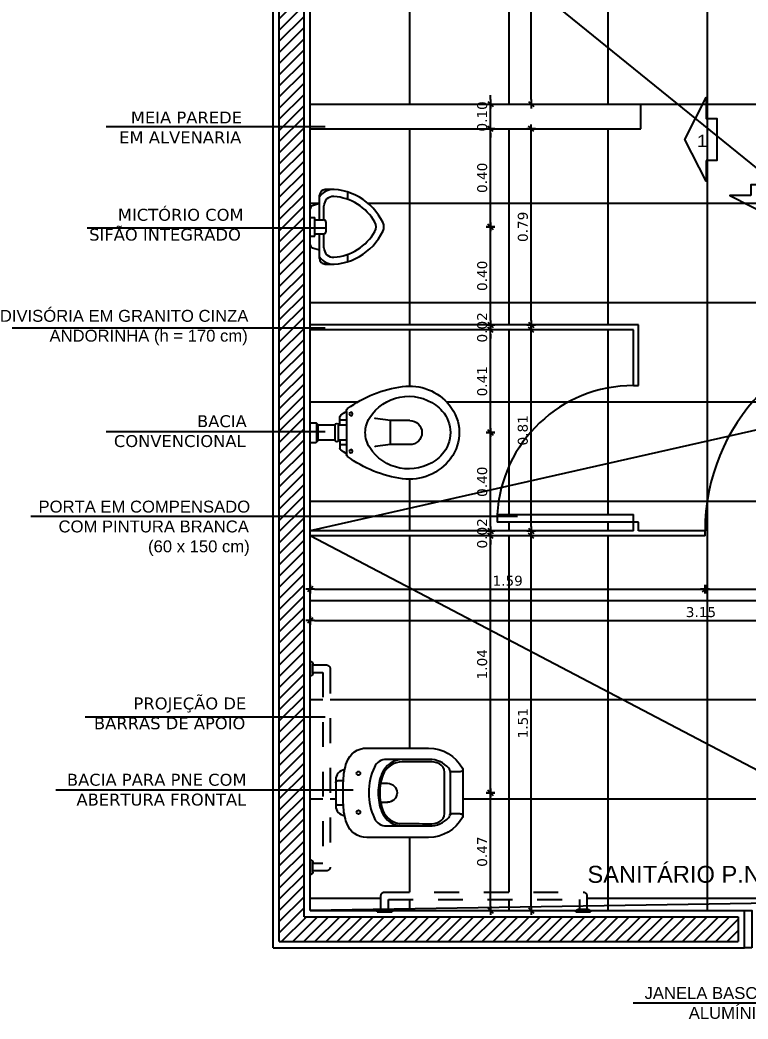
# Model space of a CAD drawing. Extents: x -36 to 357, y 137 to 237.
# Drawn here: x 7.389 to 10.324, y 207.083 to 211.108 of the extents above; entities that cross this region are included whole.
import ezdxf

# ---------------------------------------------------------------- set-up
doc = ezdxf.new("R2010")
doc.units = 0
doc.header["$LTSCALE"] = 0.01
doc.linetypes.add('CONTINU', pattern=[0])
doc.linetypes.add('HIDDEN2', pattern=[0.1875, 0.125, -0.0625])
doc.layers.get('0').update_dxf_attribs({"linetype": 'CONTINUOUS'})
doc.layers.get('DEFPOINTS').update_dxf_attribs({"linetype": 'CONTINUOUS'})
for name, color, linetype in [('01', 1, 'CONTINUOUS'), ('252', 252, 'CONTINUOUS'), ('A-ALV', 6, 'CONTINUOUS'), ('A-PAREDE', 5, 'CONTINUOUS'), ('AR-DIV', 3, 'CONTINUOUS'), ('AR-SAN-01', 1, 'CONTINUOUS'), ('ARQ-CTA-1_025', 1, 'CONTINUOUS'), ('ARQ-EQP-VISTA', 1, 'CONTINUOUS'), ('ARQ-ESQ-VISTA1', 2, 'CONTINUOUS'), ('ARQ-MOB-VISTA', 1, 'CONTINU'), ('ARQ-SMB-1_025', 1, 'CONTINUOUS'), ('ARQ-TXT-1_025', 2, 'CONTINUOUS'), ('ARQ-TXT-1_050', 2, 'CONTINUOUS'), ('ARQ-TXT-1_075', 2, 'CONTINUOUS'), ('BL-SAN-01', 1, 'CONTINUOUS'), ('PAG', 1, 'CONTINUOUS')]:
    doc.layers.add(name, color=color, linetype=linetype)
doc.styles.add('A26', font='arial.ttf', dxfattribs={"height": 0.26})
doc.styles.add('ESC-50-A20', font='arial.ttf', dxfattribs={"height": 0.1})
doc.styles.add('FNDE Texto Cota 0025', font='verdana.ttf', dxfattribs={"height": 0.04})
doc.dimstyles.new('FNDE 1-0025', dxfattribs={"dimscale": 5, "dimtxt": 0.04, "dimasz": 0.0035, "dimexe": 0.15, "dimexo": 0.15, "dimgap": 0.0025, "dimtad": 1, "dimzin": 1, "dimdsep": 46, "dimtxsty": 'FNDE Texto Cota 0025', "dimblk": 'tic', "dimcen": 0.015, "dimdle": 0.15, "dimse1": 1, "dimse2": 1, "dimclrd": 251, "dimclre": 251, "dimclrt": 256, "dimaunit": 1, "dimadec": 3, "dimazin": 0, "dimtfac": 1, "dimtix": 1, "dimtmove": 2, "dimatfit": 3, "dimfxl": 0.15, "dimtvp": 1, "dimtolj": 1, "dimtzin": 0, "dimarcsym": 0})

# ---------------------------------------------------------------- blocks, each defined once
blk = doc.blocks.new('P-MIC1')
at = {"layer": '01', "color": 1}
for p, q in [((-0.0359, 0.0009), (-0.0359, -0.0178)), ((0.0391, 0.0009), (0.0391, -0.0178)), ((-0.1259, -0.0366), (-0.0266, -0.0366)), ((-0.0922, -0.0366), (-0.0837, -0.0084)), ((-0.0359, -0.0178), (0.0391, -0.0178)), ((-0.0266, -0.0178), (-0.0266, -0.0528)), ((0.0297, -0.0178), (0.0297, -0.0528)), ((0.0297, -0.0366), (0.1291, -0.0366)), ((0.0953, -0.0366), (0.0869, -0.0084)), ((-0.0834, -0.0541), (-0.0266, -0.0541)), ((-0.0166, -0.0628), (0.0197, -0.0628)), ((0.0297, -0.0541), (0.0865, -0.0541)), ((-0.1109, -0.1491), (-0.1391, -0.1491)), ((0.1422, -0.1491), (0.1126, -0.1491))]:
    blk.add_line(p, q, dxfattribs=at)
for centre, radius, start, end in [((-0.0712, -0.0122), 0.0131, 90, 163.3008), ((0.0743, -0.0122), 0.0131, 16.6992, 90), ((-0.0834, -0.0916), 0.0656, 122.9412, 183.8692), ((-0.1259, -0.0591), 0.0225, 90, 180), ((0.0865, -0.0916), 0.0656, 356.1308, 57.0588), ((0.1291, -0.0591), 0.0225, 0, 90), ((0.0846, -0.0803), 0.234, 174.7999, 244.9977), ((-0.0834, -0.0916), 0.0375, 90, 183.8692), ((-0.0166, -0.0528), 0.01, 180, 270), ((-0.0815, -0.0803), 0.234, 295.0023, 5.2001), ((0.0197, -0.0528), 0.01, 270, 0), ((0.0865, -0.0916), 0.0375, 356.1308, 90), ((0.0846, -0.0803), 0.2059, 183.8692, 240.446), ((-0.0815, -0.0803), 0.2059, 299.554, 356.1308), ((0.0016, -0.2268), 0.0375, 240.446, 299.554), ((0.0016, -0.2584), 0.0375, 244.9977, 295.0023)]:
    blk.add_arc(centre, radius, start, end, dxfattribs=at)
blk = doc.blocks.new('A$C051A1D2C')
at = {"color": 8}
blk.add_line((0.5741, 0.6149), (0.3859, 0.6149), dxfattribs=at)
for p, q in [((0.3859, 0.6149), (0.3956, 0.6149)), ((0.3956, 0.6049), (0.3956, 0.5693))]:
    blk.add_line(p, q)
at = {"linetype": 'HIDDEN2', "ltscale": 0.5}
for points in [[(0, 1.13, -0.414214), (0.01, 1.12), (0.01, 1.08, -0.414214), (0, 1.07), (0, 1.13)], [(0.01, 0.285), (0.065, 0.285, 0.414214), (0.08, 0.3), (0.08, 1.1, 0.414214), (0.065, 1.115), (0.01, 1.115)], [(0, 0.33, -0.414214), (0.01, 0.32), (0.01, 0.28, -0.414214), (0, 0.27), (0, 0.33)], [(0.995, 0.01), (0.995, 0.065, 0.414214), (0.98, 0.08), (0.18, 0.08, 0.414214), (0.165, 0.065), (0.165, 0.01)]]:
    blk.add_lwpolyline(points, format="xyb", dxfattribs=at)
for points in [[(0.01, 0.315), (0.05, 0.315), (0.05, 1.085), (0.01, 1.085)], [(0.965, 0.01), (0.965, 0.05), (0.195, 0.05), (0.195, 0.01)]]:
    blk.add_lwpolyline(points, dxfattribs=at)
for points in [[(0.3956, 0.6049, 0.407906), (0.3859, 0.6149, 0.131537), (0.3809, 0.6136, 0.273863), (0.3001, 0.4772), (0.3001, 0.2275, 0.319419), (0.3574, 0.1469, 0.074713), (0.4301, 0.1333, 0.017899), (0.53, 0.1333, 0.074713), (0.6027, 0.1469, 0.319419), (0.6601, 0.2275), (0.6601, 0.4772, 0.273863), (0.5793, 0.6136, 0.136488), (0.5741, 0.6149, 0.402244), (0.5645, 0.6049), (0.5645, 0.5693, 0.337727), (0.5685, 0.5641)], [(0.5727, 0.1379, -0.378909), (0.533, 0.1027), (0.4272, 0.1027, -0.378909), (0.3875, 0.1379)], [(0.4401, 0.1027, -0.414214), (0.4312, 0.1116), (0.4312, 0.1335)], [(0.5201, 0.1027, 0.414214), (0.529, 0.1116), (0.529, 0.1335)]]:
    blk.add_lwpolyline(points, format="xyb")
blk.add_lwpolyline([(0.3769, 0.2583, -0.295956), (0.3461, 0.3075, 0.008003), (0.3461, 0.4798, -0.219669), (0.3807, 0.5582, -0.1825), (0.3991, 0.5651), (0.5611, 0.5651, -0.1825), (0.5794, 0.5582, -0.21967), (0.6141, 0.4798, 0.008003), (0.6141, 0.3075, -0.295956), (0.5832, 0.2583, -0.109342), (0.4801, 0.2355, -0.109342)], format="xyb", close=True)
at = {"color": 8}
for points in [[(0.4419, 0.2836, -0.042994), (0.4089, 0.293, -0.312272), (0.3556, 0.3706, 0.00507), (0.355, 0.4799, -0.107996), (0.3628, 0.519, -0.297508), (0.3969, 0.5412), (0.5633, 0.5412, -0.297509), (0.5973, 0.519, -0.107996), (0.6052, 0.4799, 0.00507), (0.6045, 0.3706, -0.312272), (0.5513, 0.293, -0.091294), (0.4801, 0.2799, -0.048111)], [(0.4019, 0.1866, 1), (0.4019, 0.2017, 1)], [(0.5583, 0.1866, 1), (0.5583, 0.2017, 1)]]:
    blk.add_lwpolyline(points, format="xyb", close=True, dxfattribs=at)
for points in [[(0.6134, 0.3717, -0.305538), (0.5582, 0.2891, -0.097448), (0.4801, 0.2737, -0.097448), (0.402, 0.2891, -0.305538), (0.3467, 0.3717)], [(0.5183, 0.2836), (0.5183, 0.3116, 1), (0.4419, 0.3116)]]:
    blk.add_lwpolyline(points, format="xyb", dxfattribs=at)
blk.add_lwpolyline([(0.4419, 0.2836), (0.4419, 0.3127)], dxfattribs=at)
at = {"linetype": 'HIDDEN2', "ltscale": 0.15}
for points in [[(0.15, 0, -0.414214), (0.16, 0.01), (0.2, 0.01, -0.414214), (0.21, 0), (0.15, 0)], [(0.95, 0, -0.414214), (0.96, 0.01), (1, 0.01, -0.414214), (1.01, 0), (0.95, 0)]]:
    blk.add_lwpolyline(points, format="xyb", dxfattribs=at)
blk.add_arc((0.3903, 0.5693), 0.00533, 285.3551, 0)
blk = doc.blocks.new('BACI-01P')
at = {"layer": 'BL-SAN-01'}
for p, q in [((0.146, 0.0857), (0.146, 0.0887)), ((0.146, -0.0857), (0.146, 0.0857)), ((0.1191, 0.03), (0.1191, 0.0624)), ((0.146, 0.0497), (0.1191, 0.0497)), ((0.261, 0.0562), (0.2593, 0.0585)), ((0.3229, 0.0486), (0.261, 0.0562)), ((0.3229, 0.0486), (0.3229, -0.0486)), ((0.4015, 0.0486), (0.3229, 0.0486)), ((0, 0.04), (0.023, 0.04)), ((0.025, 0.035), (0.025, 0.038)), ((0.025, -0.035), (0.025, 0.035)), ((0.025, 0.035), (0.028, 0.035)), ((0.03, -0.033), (0.03, 0.033)), ((0.1, 0.03), (0.03, 0.03)), ((0.1, 0.0298), (0.1, -0.0298)), ((0.1191, 0.03), (0.1139, 0.03)), ((0.1139, 0.0298), (0.1139, -0.0298)), ((0.146, 0.03), (0.1191, 0.03)), ((0, -0.04), (0.023, -0.04)), ((0.025, -0.038), (0.025, -0.035)), ((0.025, -0.035), (0.028, -0.035)), ((0.1, -0.03), (0.03, -0.03)), ((0.1191, -0.03), (0.1139, -0.03)), ((0.146, -0.03), (0.1191, -0.03)), ((0.1191, -0.03), (0.1191, -0.0624)), ((0.146, -0.0497), (0.1191, -0.0497)), ((0.261, -0.0562), (0.2593, -0.0585)), ((0.3229, -0.0486), (0.261, -0.0562)), ((0.4015, -0.0486), (0.3229, -0.0486)), ((0.146, -0.0857), (0.146, -0.0887))]:
    blk.add_line(p, q, dxfattribs=at)
for centre in [(0.1641, 0.075), (0.1641, -0.075)]:
    blk.add_circle(centre, 0.00682, dxfattribs=at)
for centre, radius, start, end in [((0.4364, -0.2936), 0.4837, 97.6805, 126.3454), ((0.3996, -0.0205), 0.2081, 36.8881, 97.6805), ((0.3966, -0.0404), 0.1866, 54.2515, 147.3201), ((0.4044, -0.3155), 0.4771, 122.7818, 126.1604), ((0.1551, 0.0887), 0.00909, 126.3358, 180), ((0.4126, -0.0182), 0.1592, 41.3299, 54.2515), ((0.4333, 0), 0.1317, 0, 41.3299), ((0.4268, 0), 0.174, 320.4767, 36.8881), ((0.1282, 0.0624), 0.00909, 126.1604, 180), ((0.3335, 0), 0.1117, 147.3201, 180), ((0.4015, 0), 0.0486, 270, 90), ((0.023, 0.038), 0.002, 0, 90), ((0.028, 0.033), 0.002, 0, 90), ((0.107, 0.0298), 0.00697, 0, 180), ((0.3335, 0), 0.1117, 180, 212.6799), ((0.4333, 0), 0.1317, 318.6701, 0), ((0.023, -0.038), 0.002, 270, 0), ((0.028, -0.033), 0.002, 270, 0), ((0.107, -0.0298), 0.00697, 180, 0), ((0.1282, -0.0624), 0.00909, 180, 233.8396), ((0.4044, 0.3155), 0.4771, 233.8396, 237.2182), ((0.3966, 0.0404), 0.1866, 212.6799, 305.7485), ((0.1551, -0.0887), 0.00909, 180, 238.9825), ((0.4364, 0.2936), 0.4837, 233.7577, 262.3195), ((0.3996, 0.0205), 0.2081, 262.3195, 320.8979), ((0.4126, 0.0182), 0.1592, 305.7485, 318.6701)]:
    blk.add_arc(centre, radius, start, end, dxfattribs=at)
blk = doc.blocks.new('tic')
at = {"color": 251}
for p, q in [((-1, 0), (1, 0)), ((0, -1), (0, 1))]:
    blk.add_line(p, q, dxfattribs=at)
blk.add_line((-0.6, -0.6), (0.6, 0.6))
blk = doc.blocks.new('*D327')
at = {"layer": 'ARQ-CTA-1_025', "color": 251, "lineweight": -2}
blk.add_line((9.2861, 207.5374), (9.2861, 207.9771), dxfattribs=at)
at = {"layer": 'DEFPOINTS', "color": 0}
for p in [(8.8711, 207.9946), (9.2861, 207.9946), (8.5595, 207.5199)]:
    blk.add_point(p, dxfattribs=at)
at = {"layer": 'ARQ-CTA-1_025', "color": 251, "lineweight": -2, "xscale": 0.0175, "yscale": 0.0175, "zscale": 0.0175}
for p, rotation in [((9.2861, 207.9946), 90), ((9.2861, 207.5199), 270)]:
    blk.add_blockref('tic', p, dxfattribs=dict(at, rotation=rotation))
at = {"layer": 'ARQ-CTA-1_025', "insert": (9.2527, 207.7572), "char_height": 0.04, "attachment_point": 5, "rotation": 90, "style": 'FNDE Texto Cota 0025'}
blk.add_mtext('\\A1;0.47', dxfattribs=at)
blk = doc.blocks.new('*D328')
at = {"layer": 'ARQ-CTA-1_025', "color": 251, "lineweight": -2}
blk.add_line((9.2861, 208.0121), (9.2861, 209.0124), dxfattribs=at)
at = {"layer": 'DEFPOINTS', "color": 0}
for p in [(8.9595, 209.0299), (9.2861, 209.0299), (8.8711, 207.9946)]:
    blk.add_point(p, dxfattribs=at)
at = {"layer": 'ARQ-CTA-1_025', "color": 251, "lineweight": -2, "xscale": 0.0175, "yscale": 0.0175, "zscale": 0.0175}
for p, rotation in [((9.2861, 209.0299), 90), ((9.2861, 207.9946), 270)]:
    blk.add_blockref('tic', p, dxfattribs=dict(at, rotation=rotation))
at = {"layer": 'ARQ-CTA-1_025', "insert": (9.2527, 208.5122), "char_height": 0.04, "attachment_point": 5, "rotation": 90, "style": 'FNDE Texto Cota 0025'}
blk.add_mtext('\\A1;1.04', dxfattribs=at)
blk = doc.blocks.new('*D329')
at = {"layer": 'ARQ-CTA-1_025', "color": 251, "lineweight": -2}
for p, q in [((9.2861, 209.0674), (9.2861, 209.0849)), ((9.2861, 209.0299), (9.2861, 209.0499)), ((9.2861, 209.0124), (9.2861, 208.9949))]:
    blk.add_line(p, q, dxfattribs=at)
at = {"layer": 'DEFPOINTS', "color": 0}
for p in [(8.5595, 209.0499), (8.9595, 209.0299), (9.2861, 209.0499)]:
    blk.add_point(p, dxfattribs=at)
at = {"layer": 'ARQ-CTA-1_025', "color": 251, "lineweight": -2, "xscale": 0.0175, "yscale": 0.0175, "zscale": 0.0175}
for p, rotation in [((9.2861, 209.0499), 270), ((9.2861, 209.0299), 90)]:
    blk.add_blockref('tic', p, dxfattribs=dict(at, rotation=rotation))
at = {"layer": 'ARQ-CTA-1_025', "insert": (9.2527, 209.0399), "char_height": 0.04, "attachment_point": 5, "rotation": 90, "style": 'FNDE Texto Cota 0025'}
blk.add_mtext('\\A1;0.02', dxfattribs=at)
blk = doc.blocks.new('*D330')
at = {"layer": 'ARQ-CTA-1_025', "color": 251, "lineweight": -2}
blk.add_line((9.2861, 209.0674), (9.2861, 209.4283), dxfattribs=at)
at = {"layer": 'DEFPOINTS', "color": 0}
for p in [(8.9863, 209.4458), (9.2861, 209.4458), (8.5595, 209.0499)]:
    blk.add_point(p, dxfattribs=at)
at = {"layer": 'ARQ-CTA-1_025', "color": 251, "lineweight": -2, "xscale": 0.0175, "yscale": 0.0175, "zscale": 0.0175}
for p, rotation in [((9.2861, 209.4458), 90), ((9.2861, 209.0499), 270)]:
    blk.add_blockref('tic', p, dxfattribs=dict(at, rotation=rotation))
at = {"layer": 'ARQ-CTA-1_025', "insert": (9.2527, 209.2478), "char_height": 0.04, "attachment_point": 5, "rotation": 90, "style": 'FNDE Texto Cota 0025'}
blk.add_mtext('\\A1;0.40', dxfattribs=at)
blk = doc.blocks.new('*D331')
at = {"layer": 'ARQ-CTA-1_025', "color": 251, "lineweight": -2}
blk.add_line((9.2861, 209.4633), (9.2861, 209.8424), dxfattribs=at)
at = {"layer": 'DEFPOINTS', "color": 0}
for p in [(8.9595, 209.8599), (9.2861, 209.8599), (8.9863, 209.4458)]:
    blk.add_point(p, dxfattribs=at)
at = {"layer": 'ARQ-CTA-1_025', "color": 251, "lineweight": -2, "xscale": 0.0175, "yscale": 0.0175, "zscale": 0.0175}
for p, rotation in [((9.2861, 209.8599), 90), ((9.2861, 209.4458), 270)]:
    blk.add_blockref('tic', p, dxfattribs=dict(at, rotation=rotation))
at = {"layer": 'ARQ-CTA-1_025', "insert": (9.2527, 209.6528), "char_height": 0.04, "attachment_point": 5, "rotation": 90, "style": 'FNDE Texto Cota 0025'}
blk.add_mtext('\\A1;0.41', dxfattribs=at)
blk = doc.blocks.new('*D332')
at = {"layer": 'ARQ-CTA-1_025', "color": 251, "lineweight": -2}
for p, q in [((9.2861, 209.8974), (9.2861, 209.9149)), ((9.2861, 209.8599), (9.2861, 209.8799)), ((9.2861, 209.8424), (9.2861, 209.8249))]:
    blk.add_line(p, q, dxfattribs=at)
at = {"layer": 'DEFPOINTS', "color": 0}
for p in [(8.9595, 209.8799), (9.2861, 209.8799), (8.9595, 209.8599)]:
    blk.add_point(p, dxfattribs=at)
at = {"layer": 'ARQ-CTA-1_025', "color": 251, "lineweight": -2, "xscale": 0.0175, "yscale": 0.0175, "zscale": 0.0175}
for p, rotation in [((9.2861, 209.8799), 270), ((9.2861, 209.8599), 90)]:
    blk.add_blockref('tic', p, dxfattribs=dict(at, rotation=rotation))
at = {"layer": 'ARQ-CTA-1_025', "insert": (9.2527, 209.8699), "char_height": 0.04, "attachment_point": 5, "rotation": 90, "style": 'FNDE Texto Cota 0025'}
blk.add_mtext('\\A1;0.02', dxfattribs=at)
blk = doc.blocks.new('*D333')
at = {"layer": 'ARQ-CTA-1_025', "color": 251, "lineweight": -2}
blk.add_line((9.2861, 209.8974), (9.2861, 210.2574), dxfattribs=at)
at = {"layer": 'DEFPOINTS', "color": 0}
for p in [(8.7872, 210.2749), (9.2861, 210.2749), (8.9595, 209.8799)]:
    blk.add_point(p, dxfattribs=at)
at = {"layer": 'ARQ-CTA-1_025', "color": 251, "lineweight": -2, "xscale": 0.0175, "yscale": 0.0175, "zscale": 0.0175}
for p, rotation in [((9.2861, 210.2749), 90), ((9.2861, 209.8799), 270)]:
    blk.add_blockref('tic', p, dxfattribs=dict(at, rotation=rotation))
at = {"layer": 'ARQ-CTA-1_025', "insert": (9.2527, 210.0774), "char_height": 0.04, "attachment_point": 5, "rotation": 90, "style": 'FNDE Texto Cota 0025'}
blk.add_mtext('\\A1;0.40', dxfattribs=at)
blk = doc.blocks.new('*D334')
at = {"layer": 'ARQ-CTA-1_025', "color": 251, "lineweight": -2}
blk.add_line((9.2861, 210.2924), (9.2861, 210.6524), dxfattribs=at)
at = {"layer": 'DEFPOINTS', "color": 0}
for p in [(8.9595, 210.6699), (9.2861, 210.6699), (8.7872, 210.2749)]:
    blk.add_point(p, dxfattribs=at)
at = {"layer": 'ARQ-CTA-1_025', "color": 251, "lineweight": -2, "xscale": 0.0175, "yscale": 0.0175, "zscale": 0.0175}
for p, rotation in [((9.2861, 210.6699), 90), ((9.2861, 210.2749), 270)]:
    blk.add_blockref('tic', p, dxfattribs=dict(at, rotation=rotation))
at = {"layer": 'ARQ-CTA-1_025', "insert": (9.2527, 210.4724), "char_height": 0.04, "attachment_point": 5, "rotation": 90, "style": 'FNDE Texto Cota 0025'}
blk.add_mtext('\\A1;0.40', dxfattribs=at)
blk = doc.blocks.new('*D335')
at = {"layer": 'ARQ-CTA-1_025', "color": 251, "lineweight": -2}
for p, q in [((9.2861, 210.7874), (9.2861, 210.8049)), ((9.2861, 210.6699), (9.2861, 210.7699)), ((9.2861, 210.6524), (9.2861, 210.6349))]:
    blk.add_line(p, q, dxfattribs=at)
at = {"layer": 'DEFPOINTS', "color": 0}
for p in [(8.9595, 210.7699), (9.2861, 210.7699), (8.9595, 210.6699)]:
    blk.add_point(p, dxfattribs=at)
at = {"layer": 'ARQ-CTA-1_025', "color": 251, "lineweight": -2, "xscale": 0.0175, "yscale": 0.0175, "zscale": 0.0175}
for p, rotation in [((9.2861, 210.7699), 270), ((9.2861, 210.6699), 90)]:
    blk.add_blockref('tic', p, dxfattribs=dict(at, rotation=rotation))
at = {"layer": 'ARQ-CTA-1_025', "insert": (9.2527, 210.7199), "char_height": 0.04, "attachment_point": 5, "rotation": 90, "style": 'FNDE Texto Cota 0025'}
blk.add_mtext('\\A1;0.10', dxfattribs=at)
blk = doc.blocks.new('*D336')
at = {"layer": 'ARQ-CTA-1_025', "color": 251, "lineweight": -2}
blk.add_line((9.45, 207.5374), (9.45, 209.0124), dxfattribs=at)
at = {"layer": 'DEFPOINTS', "color": 0}
for p in [(9.3595, 209.0299), (9.45, 209.0299), (9.3595, 207.5199)]:
    blk.add_point(p, dxfattribs=at)
at = {"layer": 'ARQ-CTA-1_025', "color": 251, "lineweight": -2, "xscale": 0.0175, "yscale": 0.0175, "zscale": 0.0175}
for p, rotation in [((9.45, 209.0299), 90), ((9.45, 207.5199), 270)]:
    blk.add_blockref('tic', p, dxfattribs=dict(at, rotation=rotation))
at = {"layer": 'ARQ-CTA-1_025', "insert": (9.417, 208.2749), "char_height": 0.04, "attachment_point": 5, "rotation": 90, "style": 'FNDE Texto Cota 0025'}
blk.add_mtext('\\A1;1.51', dxfattribs=at)
blk = doc.blocks.new('*D337')
at = {"layer": 'ARQ-CTA-1_025', "color": 251, "lineweight": -2}
blk.add_line((9.45, 209.0674), (9.45, 209.8424), dxfattribs=at)
at = {"layer": 'DEFPOINTS', "color": 0}
for p in [(9.3595, 209.8599), (9.45, 209.8599), (9.3595, 209.0499)]:
    blk.add_point(p, dxfattribs=at)
at = {"layer": 'ARQ-CTA-1_025', "color": 251, "lineweight": -2, "xscale": 0.0175, "yscale": 0.0175, "zscale": 0.0175}
for p, rotation in [((9.45, 209.8599), 90), ((9.45, 209.0499), 270)]:
    blk.add_blockref('tic', p, dxfattribs=dict(at, rotation=rotation))
at = {"layer": 'ARQ-CTA-1_025', "insert": (9.4166, 209.4549), "char_height": 0.04, "attachment_point": 5, "rotation": 90, "style": 'FNDE Texto Cota 0025'}
blk.add_mtext('\\A1;0.81', dxfattribs=at)
blk = doc.blocks.new('*D338')
at = {"layer": 'ARQ-CTA-1_025', "color": 251, "lineweight": -2}
blk.add_line((9.45, 209.8974), (9.45, 210.6524), dxfattribs=at)
at = {"layer": 'DEFPOINTS', "color": 0}
for p in [(9.3595, 210.6699), (9.45, 210.6699), (9.3595, 209.8799)]:
    blk.add_point(p, dxfattribs=at)
at = {"layer": 'ARQ-CTA-1_025', "color": 251, "lineweight": -2, "xscale": 0.0175, "yscale": 0.0175, "zscale": 0.0175}
for p, rotation in [((9.45, 210.6699), 90), ((9.45, 209.8799), 270)]:
    blk.add_blockref('tic', p, dxfattribs=dict(at, rotation=rotation))
at = {"layer": 'ARQ-CTA-1_025', "insert": (9.4167, 210.2749), "char_height": 0.04, "attachment_point": 5, "rotation": 90, "style": 'FNDE Texto Cota 0025'}
blk.add_mtext('\\A1;0.79', dxfattribs=at)
blk = doc.blocks.new('*D339')
at = {"layer": 'ARQ-CTA-1_025', "color": 251, "lineweight": -2}
blk.add_line((9.45, 210.7874), (9.45, 211.9524), dxfattribs=at)
at = {"layer": 'DEFPOINTS', "color": 0}
for p in [(8.9595, 211.9699), (9.45, 211.9699), (9.3211, 210.7699)]:
    blk.add_point(p, dxfattribs=at)
at = {"layer": 'ARQ-CTA-1_025', "color": 251, "lineweight": -2, "xscale": 0.0175, "yscale": 0.0175, "zscale": 0.0175}
for p, rotation in [((9.45, 211.9699), 90), ((9.45, 210.7699), 270)]:
    blk.add_blockref('tic', p, dxfattribs=dict(at, rotation=rotation))
at = {"layer": 'ARQ-CTA-1_025', "insert": (9.4167, 211.3699), "char_height": 0.04, "attachment_point": 5, "rotation": 90, "style": 'FNDE Texto Cota 0025'}
blk.add_mtext('\\A1;1.20', dxfattribs=at)
blk = doc.blocks.new('*D340')
at = {"layer": 'ARQ-CTA-1_025', "color": 251, "lineweight": -2}
blk.add_line((8.577, 208.8153), (10.1334, 208.8153), dxfattribs=at)
at = {"layer": 'DEFPOINTS', "color": 0}
for p in [(8.5595, 209.0921), (10.1509, 209.0921), (10.1509, 208.8153)]:
    blk.add_point(p, dxfattribs=at)
at = {"layer": 'ARQ-CTA-1_025', "color": 251, "lineweight": -2, "xscale": 0.0175, "yscale": 0.0175, "zscale": 0.0175, "rotation": 180}
blk.add_blockref('tic', (8.5595, 208.8153), dxfattribs=at)
at = {"layer": 'ARQ-CTA-1_025', "color": 251, "lineweight": -2, "xscale": 0.0175, "yscale": 0.0175, "zscale": 0.0175}
blk.add_blockref('tic', (10.1509, 208.8153), dxfattribs=at)
at = {"layer": 'ARQ-CTA-1_025', "insert": (9.3552, 208.8486), "char_height": 0.04, "attachment_point": 5, "style": 'FNDE Texto Cota 0025'}
blk.add_mtext('\\A1;1.59', dxfattribs=at)
blk = doc.blocks.new('*D341')
at = {"layer": 'ARQ-CTA-1_025', "color": 251, "lineweight": -2}
blk.add_line((10.1684, 208.8153), (10.9334, 208.8153), dxfattribs=at)
at = {"layer": 'DEFPOINTS', "color": 0}
for p in [(10.1509, 209.0921), (10.9509, 209.0921), (10.9509, 208.8153)]:
    blk.add_point(p, dxfattribs=at)
at = {"layer": 'ARQ-CTA-1_025', "color": 251, "lineweight": -2, "xscale": 0.0175, "yscale": 0.0175, "zscale": 0.0175, "rotation": 180}
blk.add_blockref('tic', (10.1509, 208.8153), dxfattribs=at)
at = {"layer": 'ARQ-CTA-1_025', "color": 251, "lineweight": -2, "xscale": 0.0175, "yscale": 0.0175, "zscale": 0.0175}
blk.add_blockref('tic', (10.9509, 208.8153), dxfattribs=at)
at = {"layer": 'ARQ-CTA-1_025', "insert": (10.5509, 208.8487), "char_height": 0.04, "attachment_point": 5, "style": 'FNDE Texto Cota 0025'}
blk.add_mtext('\\A1;0.80', dxfattribs=at)
blk = doc.blocks.new('*D344')
at = {"layer": 'ARQ-CTA-1_025', "color": 251, "lineweight": -2}
blk.add_line((8.577, 208.6887), (11.692, 208.6887), dxfattribs=at)
at = {"layer": 'DEFPOINTS', "color": 0}
for p in [(8.5595, 208.8921), (11.7095, 208.8921), (11.7095, 208.6887)]:
    blk.add_point(p, dxfattribs=at)
at = {"layer": 'ARQ-CTA-1_025', "color": 251, "lineweight": -2, "xscale": 0.0175, "yscale": 0.0175, "zscale": 0.0175, "rotation": 180}
blk.add_blockref('tic', (8.5595, 208.6887), dxfattribs=at)
at = {"layer": 'ARQ-CTA-1_025', "color": 251, "lineweight": -2, "xscale": 0.0175, "yscale": 0.0175, "zscale": 0.0175}
blk.add_blockref('tic', (11.7095, 208.6887), dxfattribs=at)
at = {"layer": 'ARQ-CTA-1_025', "insert": (10.1345, 208.722), "char_height": 0.04, "attachment_point": 5, "style": 'FNDE Texto Cota 0025'}
blk.add_mtext('\\A1;3.15', dxfattribs=at)

msp = doc.modelspace()

# ---------------------------------------------------------------- hatches: boundary and pattern name
at = {"layer": '01'}
h = msp.add_hatch(dxfattribs=at)
h.set_pattern_fill('ANSI31', color=251, scale=0.01)
h.set_pattern_definition([(45, (-39.017635, 217.541924), (-0.02245064, 0.02245064), [])])
h.paths.add_polyline_path([(8.5345, 211.9949), (8.6345, 211.9949), (8.6345, 212.0949), (8.4345, 212.0949), (8.4345, 207.3949), (10.2845, 207.3949), (10.2845, 207.4949), (8.5345, 207.4949)])

# ---------------------------------------------------------------- linework, layer by layer
at = {"layer": '01', "color": 251}
for p, q in [((8.4345, 207.3949), (8.4345, 212.0949)), ((8.5345, 207.4949), (8.5345, 211.9949)), ((8.5345, 207.4949), (10.2845, 207.4949)), ((10.2845, 207.4949), (10.2845, 207.3949)), ((8.4345, 207.3949), (10.2845, 207.3949))]:
    msp.add_line(p, q, dxfattribs=at)
at = {"layer": '252', "color": 251}
for p, q in [((8.9595, 211.9699), (8.9595, 210.7699)), ((9.3595, 211.9699), (9.3595, 210.7699)), ((9.7595, 211.9699), (9.7595, 210.7699)), ((10.1595, 211.9699), (10.1595, 207.5199)), ((9.8924, 210.7699), (11.1095, 210.7699)), ((8.9595, 210.6699), (8.9595, 209.8799)), ((9.3595, 210.6699), (9.3595, 209.8799)), ((9.7595, 210.6699), (9.7595, 209.8799)), ((8.5595, 210.3699), (8.597, 210.3699)), ((8.7926, 210.3699), (11.1095, 210.3699)), ((8.5595, 209.9699), (11.1095, 209.9699)), ((8.9595, 209.8599), (8.9595, 209.6346)), ((9.3595, 209.8599), (9.3595, 209.1154)), ((9.7595, 209.8599), (9.7595, 209.1154)), ((8.5595, 209.5699), (8.752, 209.5699)), ((9.1087, 209.5699), (11.1095, 209.5699)), ((8.9595, 209.2581), (8.9595, 209.0499)), ((8.5595, 209.1699), (10.9167, 209.1699)), ((9.3595, 209.0854), (9.3595, 209.0499)), ((9.7595, 209.0854), (9.7595, 209.0499)), ((8.9595, 209.0299), (8.9595, 208.1746)), ((9.3595, 209.0299), (9.3595, 207.5945)), ((9.7595, 209.0299), (9.7595, 207.5199)), ((8.5595, 208.7699), (11.7095, 208.7699)), ((8.5595, 208.3699), (8.6095, 208.3699)), ((8.6395, 208.3699), (11.1697, 208.3699)), ((8.5595, 207.9699), (8.6095, 207.9699)), ((8.6395, 207.9699), (8.6622, 207.9699)), ((9.1743, 207.9699), (11.17, 207.9699)), ((8.9595, 207.8146), (8.9595, 207.5945)), ((8.5595, 207.5699), (8.8445, 207.5699)), ((9.6745, 207.5699), (11.7095, 207.5699)), ((8.9595, 207.5645), (8.9595, 207.5199)), ((9.3595, 207.5645), (9.3595, 207.5199))]:
    msp.add_line(p, q, dxfattribs=at)
at = {"layer": 'A-ALV', "color": 253}
for p, q in [((11.2353, 209.8027), (8.5595, 211.9699)), ((11.2353, 209.6542), (8.5595, 209.0499)), ((11.0748, 207.7095), (8.5595, 209.0299)), ((11.0748, 207.5609), (8.5595, 207.5199))]:
    msp.add_line(p, q, dxfattribs=at)
at = {"layer": 'A-PAREDE'}
for p, q in [((8.4095, 207.3699), (8.4095, 212.1199)), ((8.5595, 207.5199), (8.5595, 211.9699)), ((8.5595, 207.5199), (10.3095, 207.5199)), ((8.4095, 207.3699), (10.3095, 207.3699))]:
    msp.add_line(p, q, dxfattribs=at)
at = {"layer": 'AR-DIV'}
for p, q in [((8.5595, 210.7699), (9.8924, 210.7699)), ((9.8924, 210.6699), (9.8924, 210.7699)), ((8.5595, 210.6699), (9.8924, 210.6699)), ((9.8824, 209.8799), (8.5595, 209.8799)), ((9.8824, 209.6354), (9.8824, 209.8799)), ((9.8624, 209.8599), (8.5595, 209.8599)), ((9.8624, 209.8599), (8.5595, 209.8599)), ((9.8624, 209.6354), (9.8624, 209.8599)), ((9.8624, 209.6354), (9.8824, 209.6354)), ((9.3124, 209.1154), (9.8624, 209.1154)), ((9.3124, 209.1154), (9.3124, 209.0854)), ((9.8624, 209.0499), (9.8624, 209.1154)), ((9.8624, 209.0499), (9.8624, 209.1154)), ((9.8824, 209.0854), (9.3124, 209.0854)), ((9.8624, 209.0499), (9.8624, 209.0854)), ((9.8824, 209.0499), (9.8824, 209.0854)), ((9.8624, 209.0499), (8.5595, 209.0499)), ((10.1509, 209.0299), (8.5595, 209.0299)), ((10.1509, 209.0499), (9.8824, 209.0499)), ((10.1509, 209.0299), (10.1509, 209.0499))]:
    msp.add_line(p, q, dxfattribs=at)
at = {"layer": 'ARQ-ESQ-VISTA1', "color": 2}
msp.add_lwpolyline([(10.3395, 207.3699), (10.3095, 207.3699), (10.3095, 207.5199), (10.3395, 207.5199)], close=True, dxfattribs=at)
at = {"layer": 'ARQ-SMB-1_025', "elevation": -2}
for points in [[(10.1558, 210.5429), (10.1558, 210.4584), (10.0697, 210.6274), (10.1558, 210.7965), (10.1558, 210.712), (10.1988, 210.712), (10.1988, 210.5429), (10.1558, 210.5429)], [(10.3361, 210.4011), (10.2516, 210.4011), (10.4207, 210.3151), (10.5897, 210.4011), (10.5052, 210.4011), (10.5052, 210.4441), (10.3361, 210.4441), (10.3361, 210.4011)]]:
    msp.add_lwpolyline(points, dxfattribs=at)
at = {"layer": 'PAG'}
msp.add_line((8.5597, 210.4502), (8.5595, 210.4502), dxfattribs=at)
for centre, radius, start, end in [((10.9509, 209.0499), 0.8, 92.454, 180), ((9.8624, 209.0854), 0.55, 90, 176.8732)]:
    msp.add_arc(centre, radius, start, end, dxfattribs=at)

# ---------------------------------------------------------------- block references
at = {"layer": 'AR-SAN-01', "extrusion": (0, 0, -1), "zscale": -1, "rotation": 180.0000000000281}
msp.add_blockref('BACI-01P', (-8.5595, 209.4458), dxfattribs=at)
at = {"layer": 'ARQ-EQP-VISTA', "xscale": -1, "rotation": 270.0000000000001}
msp.add_blockref('A$C051A1D2C', (8.5595, 207.5145), dxfattribs=at)
at = {"layer": 'ARQ-MOB-VISTA', "rotation": 90.00000000002251}
msp.add_blockref('P-MIC1', (8.5604, 210.2733), dxfattribs=at)

# ---------------------------------------------------------------- texts
at = {"layer": 'ARQ-SMB-1_025', "color": 2, "style": 'A26', "text_generation_flag": 6, "width": 1.1}
msp.add_text('1', height=0.0489, rotation=180, dxfattribs=at).set_placement((10.1183, 210.5968, -2))
at = {"layer": 'ARQ-TXT-1_025', "char_height": 0.048, "attachment_point": 1, "style": 'ESC-50-A20'}
for s, width, insert in [('\\pi0.090515;{\\fVerdana|b0|i0|c0|p34;MEIA PAREDE \\P\\pi0.043708;EM ALVENARIA}', 0.539117, (7.7455, 210.7396)), ('\\pi0.194;{\\fVerdana|b0|i0|c0|p34;MICTÓRIO COM \\P\\pi0.078015;SIFÃO INTEGRADO}', 0.768239, (7.5899, 210.3475)), ('\\pi0.38291;{\\fVerdana|b0|i0|c0|p34;BACIA \\P\\pi0.047847;CONVENCIONAL}', 0.585035, (7.7199, 209.5158)), ('\\pi0.20565;{\\fVerdana|b0|i0|c0|p34;PROJEÇÃO DE\\P\\pi0.045953;BARRAS DE APOIO}', 0.754231, (7.6413, 208.3785)), ('\\pi0.11286;{\\fVerdana|b0|i0|c0|p34;BACIA PARA PNE COM\\P\\pi0.15135;ABERTURA FRONTAL}', 0.839634, (7.4655, 208.071))]:
    msp.add_mtext_dynamic_manual_height_columns(s, width=width, gutter_width=0.5, heights=[0], dxfattribs=dict(at, insert=insert))
at = {"layer": 'ARQ-TXT-1_025', "insert": (9.6368, 207.2115), "char_height": 0.048, "width": 1.101996, "attachment_point": 1, "style": 'ESC-50-A20'}
msp.add_mtext('\\pi0.27044;JANELA BASCULANTE EM \\P\\pi0.44863;ALUMÍNIO NATURAL', dxfattribs=at)
at = {"layer": 'ARQ-TXT-1_050', "insert": (9.2578, 207.7), "char_height": 0.068267, "attachment_point": 1, "style": 'ESC-50-A20'}
msp.add_mtext_dynamic_manual_height_columns('\\pi0.41914;SANITÁRIO P.N.E. MASCULINO', width=1.864405, gutter_width=1, heights=[0], dxfattribs=at)
at = {"layer": 'ARQ-TXT-1_075', "char_height": 0.048, "attachment_point": 1, "style": 'ESC-50-A20'}
for s, insert, width in [('\\pi0.18387;DIVISÓRIA EM GRANITO CINZA \\P\\pi0.38416;ANDORINHA (h = 170 cm)', (7.1241, 209.9403), 1.181001), ('\\pi0.013833;PORTA EM COMPENSADO \\P\\pi0.094608;COM PINTURA BRANCA \\P\\pi0.45539;(60 x 150 cm)', (7.4501, 209.1716), 0.858843)]:
    msp.add_mtext(s, dxfattribs=dict(at, insert=insert, width=width))

# ---------------------------------------------------------------- dimensions: what is measured, and where the dimension line sits
at = {"layer": 'ARQ-CTA-1_025'}
for base, p1, p2, picture, middle in [((9.45, 211.9699), (9.3211, 210.7699), (8.9595, 211.9699), '*D339', (9.4167, 211.3699)), ((9.2861, 210.7699), (8.9595, 210.6699), (8.9595, 210.7699), '*D335', (9.2527, 210.7199)), ((9.2860539407, 210.6698603731), (8.7871865945, 210.2748603731), (8.9594927959, 210.6698603731), '*D334', (9.2527345989, 210.4723603731)), ((9.45, 210.6699), (9.3595, 209.8799), (9.3595, 210.6699), '*D338', (9.4167, 210.2749)), ((9.2860539407, 210.2748603731), (8.9594874238, 209.8798603731), (8.7871865945, 210.2748603731), '*D333', (9.2527345989, 210.0773603731)), ((9.2861, 209.8799), (8.9595, 209.8599), (8.9595, 209.8799), '*D332', (9.2527, 209.8699)), ((9.2861, 209.8599), (8.9863, 209.4458), (8.9595, 209.8599), '*D331', (9.2527, 209.6528)), ((9.45, 209.8599), (9.3595, 209.0499), (9.3595, 209.8599), '*D337', (9.4166, 209.4549)), ((9.2861, 209.4458), (8.5595, 209.0499), (8.9863, 209.4458), '*D330', (9.2527, 209.2478)), ((9.2861, 209.0499), (8.9595, 209.0299), (8.5595, 209.0499), '*D329', (9.2527, 209.0399)), ((9.2861, 209.0299), (8.8711, 207.9946), (8.9595, 209.0299), '*D328', (9.2527, 208.5122)), ((9.45, 209.0299), (9.3595, 207.5199), (9.3595, 209.0299), '*D336', (9.417, 208.2749)), ((9.2861, 207.9946), (8.5595, 207.5199), (8.8711, 207.9946), '*D327', (9.2527, 207.7572))]:
    dim = msp.add_linear_dim(base=base, p1=p1, p2=p2, angle=90, dimstyle='FNDE 1-0025', dxfattribs=at)
    dim.commit()
    dim.dimension.update_dxf_attribs({"geometry": picture, "text_midpoint": middle})
for base, p1, p2, picture, middle in [((10.1509, 208.8153), (8.5595, 209.0921), (10.1509, 209.0921), '*D340', (9.3552, 208.8486)), ((10.9509, 208.8153), (10.1509, 209.0921), (10.9509, 209.0921), '*D341', (10.5509, 208.8487)), ((11.7095, 208.6887), (8.5595, 208.8921), (11.7095, 208.8921), '*D344', (10.1345, 208.722))]:
    dim = msp.add_linear_dim(base=base, p1=p1, p2=p2, dimstyle='FNDE 1-0025', dxfattribs=at)
    dim.commit()
    dim.dimension.update_dxf_attribs({"geometry": picture, "text_midpoint": middle})

# ---------------------------------------------------------------- leaders
at = {"layer": '01', "color": 3, "ltscale": 10}
for points in [[(8.619, 210.6773), (7.7364, 210.6773)], [(8.619, 210.2701), (7.6607, 210.2701)], [(8.619, 209.8662), (7.2601, 209.8662)], [(8.619, 209.4489), (7.7364, 209.4489)], [(9.3956, 209.1077), (7.4323, 209.1077)], [(8.619, 208.2987), (7.6523, 208.2987)], [(8.7321, 208.0043), (7.534, 208.0043)], [(10.7674, 207.4348, -0.0593), (10.7674, 207.146, -0.0593), (9.8617, 207.146, -0.0593)]]:
    msp.add_leader(points, dimstyle='FNDE 1-0025', override={"dimtad": 0, "dimlfac": 100, "dimclrd": 252, "dimclre": 252}, dxfattribs=at)

doc.saveas('drawing.dxf')
